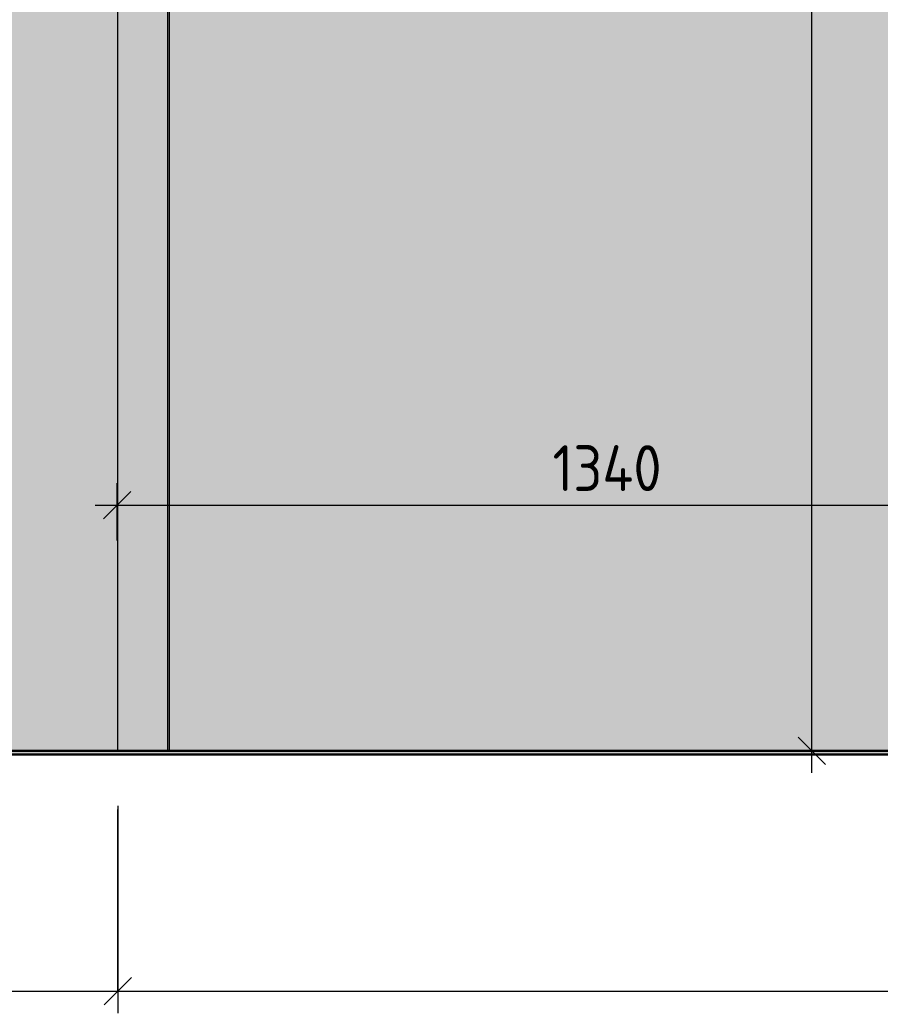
# Model space of a CAD drawing. Header units: millimetres. Extents: x 39486 to 115248, y -1987 to 27400.
# Drawn here: x 100057 to 101229, y 3843 to 5196 of the extents above; entities that cross this region are included whole.
import ezdxf

# ---------------------------------------------------------------- set-up
doc = ezdxf.new("R2010")
doc.units = ezdxf.units.MM
for name, color, linetype, lineweight in [('A-ANNO-DIMS', 7, 'Continuous', 9), ('A-ANNO-DIMS-25', 7, 'Continuous', 9), ('I-WALL', 7, 'Continuous', 9)]:
    doc.layers.add(name, color=color, linetype=linetype, lineweight=lineweight)
for name, color, linetype, lineweight, true_color in [('A-FLOR-1', 7, 'Continuous', 9, 0x787878), ('A-FLOR-FNSH-2', 7, 'Continuous', 30, 0x3c3c3c), ('I-FURN-2', 7, 'Continuous', 9, 0xacacac), ('I-FURN-3', 7, 'Continuous', 9, 0xc0c0c0), ('I-FURN-4', 7, 'Continuous', 9, 0x949494), ('I-FURN-5', 7, 'Continuous', 9, 0x9e9e9e), ('I-FURN-6', 7, 'Continuous', 9, 0x8d8d8d)]:
    doc.layers.add(name, color=color, linetype=linetype, lineweight=lineweight, true_color=true_color)
doc.layers.add('I-FURN-109', color=7, linetype='Continuous', lineweight=9, true_color=0x7f7f7f, transparency=0.7)
doc.styles.add('ISOCPEUR_1', font='isocpeur.ttf', dxfattribs={"width": 0.9, "height": 62.5})
doc.dimstyles.new('ISO-2_5_0_9К_БОЛЬШОЙ_1', dxfattribs={"dimscale": 304.8, "dimtxt": 62.248823, "dimasz": 0.123031, "dimexe": 0.098425, "dimexo": 0.246063, "dimgap": 0, "dimtad": 1, "dimdec": 0, "dimrnd": 10, "dimzin": 0, "dimdsep": 46, "dimtxsty": 'ISOCPEUR_1', "dimblk1": 'OBLIQUE', "dimblk2": 'OBLIQUE', "dimsah": 1, "dimcen": 0.09, "dimdle": 0.098425, "dimazin": 0, "dimtfac": 1, "dimtdec": 4, "dimtix": 1, "dimtmove": 0, "dimatfit": 3, "dimfxl": 1, "dimtvp": 1, "dimtolj": 1, "dimtzin": 0, "dimarcsym": 2})

# ---------------------------------------------------------------- blocks, each defined once
blk = doc.blocks.new('Мат в спортивном зале - Т4-31175596-Развертка 2_19-2')
at = {"layer": 'I-FURN-109'}
for points in [[(-22679, 4200), (-22611, 4200), (-22611, 6600), (-22679, 6600), (-22679, 6539.7)], [(-22609, 4200), (-22609, 6600), (-22611, 6600), (-22611, 4200)], [(-21340, 4200), (-21340, 6600), (-22609, 6600), (-22609, 4200)]]:
    blk.add_hatch(color=256, dxfattribs=at).paths.add_polyline_path(points)
at = {"layer": 'I-FURN-2'}
blk.add_line((-21340, 4200), (-22609, 4200), dxfattribs=at)
at = {"layer": 'I-FURN-4'}
for q in [(-22679, 4200), (-22609, 4200)]:
    blk.add_line((-22611, 4200), q, dxfattribs=at)
at = {"layer": 'I-FURN-5'}
for q in [(-22611, 4200), (-21340, 4200)]:
    blk.add_line((-22609, 4200), q, dxfattribs=at)
at = {"layer": 'I-FURN-6'}
blk.add_line((-22679, 4200), (-22611, 4200), dxfattribs=at)
blk = doc.blocks.new('Мат в спортивном зале - Т7-31175716-Развертка 2_19-2')
at = {"layer": 'I-FURN-2'}
blk.add_line((-22611, 4200), (-22611, 6600), dxfattribs=at)
at = {"layer": 'I-FURN-4'}
blk.add_line((-22611, 4200), (-22611, 6600), dxfattribs=at)
at = {"layer": 'I-FURN-5'}
blk.add_line((-22611, 4200), (-22679, 4200), dxfattribs=at)
at = {"layer": 'I-FURN-6'}
blk.add_line((-22679, 4200), (-22611, 4200), dxfattribs=at)
blk = doc.blocks.new('Мат в спортивном зале - Т6-V79-Развертка 2_19-2')
at = {"layer": 'I-FURN-109'}
blk.add_hatch(color=256, dxfattribs=at).paths.add_polyline_path([(-23321, 4200), (-22679, 4200), (-22679, 6600), (-23321, 6600), (-23321, 4202.9)])
at = {"layer": 'I-FURN-2'}
blk.add_line((-22609, 6600), (-22609, 4200), dxfattribs=at)
at = {"layer": 'I-FURN-3'}
blk.add_line((-22609, 6600), (-22609, 4200), dxfattribs=at)
at = {"layer": 'I-FURN-4'}
blk.add_line((-22679, 4200), (-22611, 4200), dxfattribs=at)
at = {"layer": 'I-FURN-5'}
blk.add_line((-22611, 4200), (-22609, 4200), dxfattribs=at)
blk = doc.blocks.new('DIMBLOCK95-Развертка 2_19-2')
at = {"layer": 'A-ANNO-DIMS-25'}
for p, q in [((99548.4, 4125), (99548.4, 3842.5)), ((99548.4, 3872.5), (99548.4, 4120)), ((100190.4, 4125), (100190.4, 3842.5)), ((100190.4, 3872.5), (100190.4, 4120)), ((99548.4, 3872.5), (100190.4, 3872.5))]:
    blk.add_line(p, q, dxfattribs=at)
at = {"layer": 'A-ANNO-DIMS-25', "lineweight": 20}
for p, q in [((99548.4, 3872.5), (99567.1, 3891.3)), ((100190.4, 3872.5), (100209.1, 3891.3)), ((99548.4, 3872.5), (99529.6, 3853.8)), ((100190.4, 3872.5), (100171.6, 3853.8))]:
    blk.add_line(p, q, dxfattribs=at)
at = {"layer": 'A-ANNO-DIMS-25', "color": 0, "insert": (99807.1, 3954.2), "char_height": 62.5, "width": 149.397, "attachment_point": 1, "line_spacing_factor": 1.149209, "style": 'ISOCPEUR_1'}
blk.add_mtext('640', dxfattribs=at)
blk = doc.blocks.new('_Oblique')
at = {"color": 0, "linetype": 'ByBlock', "lineweight": -2}
blk.add_line((-0.5, -0.5), (0.5, 0.5), dxfattribs=at)
blk = doc.blocks.new('DIMBLOCK96-Развертка 2_19-2')
at = {"layer": 'A-ANNO-DIMS-25'}
for p, q in [((100190.4, 4125), (100190.4, 3842.5)), ((100190.4, 3872.5), (100190.4, 4120)), ((105549.4, 4125), (105549.4, 3842.5)), ((105549.4, 3872.5), (105549.4, 4120)), ((100190.4, 3872.5), (105549.4, 3872.5))]:
    blk.add_line(p, q, dxfattribs=at)
at = {"layer": 'A-ANNO-DIMS-25', "lineweight": 20}
for p, q in [((100190.4, 3872.5), (100209.1, 3891.3)), ((105549.4, 3872.5), (105568.1, 3891.3)), ((100190.4, 3872.5), (100171.6, 3853.8)), ((105549.4, 3872.5), (105530.6, 3853.8))]:
    blk.add_line(p, q, dxfattribs=at)
at = {"layer": 'A-ANNO-DIMS-25', "color": 0, "insert": (102790.9, 3954.2), "char_height": 62.5, "width": 189.619, "attachment_point": 1, "line_spacing_factor": 1.149209, "style": 'ISOCPEUR_1'}
blk.add_mtext('5360', dxfattribs=at)
blk = doc.blocks.new('DIMBLOCK111-Развертка 2_19-2')
at = {"layer": 'A-ANNO-DIMS-25'}
for p, q in [((100189.4, 4486.4), (100189.4, 4564.8)), ((101529.4, 4486.4), (101529.4, 4564.8)), ((100159.4, 4534.8), (101529.4, 4534.8)), ((100189.4, 4534.8), (100189.4, 4486.4)), ((101529.4, 4534.8), (101529.4, 4486.4))]:
    blk.add_line(p, q, dxfattribs=at)
at = {"layer": 'A-ANNO-DIMS-25', "lineweight": 20}
for p, q in [((100189.4, 4534.8), (100208.1, 4553.6)), ((101529.4, 4534.8), (101548.1, 4553.6)), ((100189.4, 4534.8), (100170.6, 4516.1)), ((101529.4, 4534.8), (101510.6, 4516.1))]:
    blk.add_line(p, q, dxfattribs=at)
at = {"layer": 'A-ANNO-DIMS-25', "color": 0, "insert": (100782.8, 4616.5), "char_height": 62.5, "width": 183.873, "attachment_point": 1, "line_spacing_factor": 1.149209, "style": 'ISOCPEUR_1'}
blk.add_mtext('1340', dxfattribs=at)
blk = doc.blocks.new('DIMBLOCK115-Развертка 2_19-2')
at = {"layer": 'A-ANNO-DIMS-25'}
for p, q in [((101136.1, 4170), (101136.1, 6630)), ((101184.6, 6600), (101106.1, 6600)), ((101136.1, 6600), (101184.6, 6600)), ((101184.6, 4200), (101106.1, 4200)), ((101136.1, 4200), (101184.6, 4200))]:
    blk.add_line(p, q, dxfattribs=at)
at = {"layer": 'A-ANNO-DIMS-25', "lineweight": 20}
for p, q in [((101136.1, 6600), (101117.3, 6618.7)), ((101136.1, 6600), (101154.8, 6581.2)), ((101136.1, 4200), (101117.3, 4218.7)), ((101136.1, 4200), (101154.8, 4181.2))]:
    blk.add_line(p, q, dxfattribs=at)
at = {"layer": 'A-ANNO-DIMS-25', "color": 0, "insert": (101054.4, 5318), "char_height": 62.5, "width": 196.802, "attachment_point": 1, "rotation": 90, "line_spacing_factor": 1.149209, "style": 'ISOCPEUR_1'}
blk.add_mtext('2400', dxfattribs=at)

msp = doc.modelspace()

# ---------------------------------------------------------------- hatches: boundary and pattern name
at = {"layer": 'A-FLOR-1'}
msp.add_hatch(color=256, dxfattribs=at).paths.add_polyline_path([(110519.4, 4195), (110969.4, 4195), (110969.4, 4200), (95989.4, 4200), (95989.4, 4195), (110500.9, 4195)])
h = msp.add_hatch(dxfattribs=at)
h.set_pattern_fill('FP_18', color=256, style=0, pattern_type=2)
h.set_pattern_definition([(45, (122869.386, 0), (-18.858538, 18.858538), [26.67, -4.445, 0.889, -4.445]), (45, (122869.386, 18.847), (-18.858538, 18.858538), []), (50, (122869.386, 0), (31.882273, -2.789042), [3.334, -36.671]), (355, (122869.386, 0), (-6.167438, 33.434757), [2.667, -29.337]), (100.451, (122872.043, -0.232), (25.714778, 30.644908), [2.833, -31.166]), (46.184, (122869.386, 8.89), (47.43861, -7.35742), [5.001, -55.007]), (96.636, (122873.34, 8.277), (41.54552, 43.30015), [4.25, -46.749]), (351.184, (122869.386, 8.89), (41.545944, 43.29915), [4, -44.005]), (21, (122873.83, 6.667), (26.53271, -17.896184), [3.334, -36.671]), (326, (122873.83, 6.667), (10.81533, 32.23273), [2.667, -29.337]), (71.451, (122876.042, 5.176), (37.347598, 14.33587), [2.833, -31.166]), (37.5, (122869.386, 0), (0.5409076, 14.797043), [0.8382, -28.143, 0.8382, -28.943, -29.448]), (37.5, (122869.386, 0), (0.5409076, 14.797043), [-58.763, 0.8382, -28.61]), (7.5, (122869.386, 0), (11.693745, 17.531323), [0.8382, -16.142, 0.8382, -27.476, -11.224]), (7.5, (122869.386, 0), (11.693745, 17.531323), [-45.295, 0.8382, -10.385]), (327.5, (122859.474, 0), (23.728552, -1.0023125), [0.8382, -10.274, 0.8382, -33.833, -46.006]), (327.5, (122859.474, 0), (23.728552, -1.0023125), [-45.783, 0.8382, -45.168]), (317.5, (122855.029, 0), (25.922812, 4.449889), [0.8382, -13.608, 0.8382, -22.187, -32.671]), (317.5, (122855.029, 0), (25.922812, 4.449889), [-37.471, 0.8382, -31.833])])
h.paths.add_polyline_path([(104049.4, 4194.6), (110969.7, 4194.6), (110969.7, 4195), (95989.4, 4195), (95989.4, 4194.6), (103938.3, 4194.6)])

# ---------------------------------------------------------------- linework, layer by layer
at = {"layer": 'A-FLOR-FNSH-2'}
for p, q in [((110949.4, 4200), (95989.4, 4200)), ((95989.4, 4195), (110969.7, 4195))]:
    msp.add_line(p, q, dxfattribs=at)
at = {"layer": 'I-WALL'}
msp.add_line((100190.4, 4200), (100190.4, 11800), dxfattribs=at)

# ---------------------------------------------------------------- block references
at = {"layer": 'I-FURN-3'}
for name in ['Мат в спортивном зале - Т6-V79-Развертка 2_19-2', 'Мат в спортивном зале - Т4-31175596-Развертка 2_19-2']:
    msp.add_blockref(name, (122869.4, 0), dxfattribs=at)
at = {"layer": 'I-FURN-4'}
msp.add_blockref('Мат в спортивном зале - Т7-31175716-Развертка 2_19-2', (122869.4, 0), dxfattribs=at)

# ---------------------------------------------------------------- dimensions: what is measured, and where the dimension line sits
at = {"layer": 'A-ANNO-DIMS'}
dim = msp.add_linear_dim(base=(101136.1, 6600), p1=(101109.6, 4200), p2=(101109.6, 6600), angle=90, dimstyle='ISO-2_5_0_9К_БОЛЬШОЙ_1', override={"dimpost": '<>', "dimfxl": 2400}, dxfattribs=at)
dim.commit()
dim.dimension.update_dxf_attribs({"geometry": 'DIMBLOCK115-Развертка 2_19-2', "text_midpoint": (101104.8, 5400)})
for base, p1, p2, override, picture, middle in [((101529.4, 4534.8), (100189.4, 4561.4), (101529.4, 4561.4), {"dimpost": '<>', "dimfxl": 1340.00008}, 'DIMBLOCK111-Развертка 2_19-2', (100859.4, 4566.1)), ((100190.4, 3872.5), (99548.4, 4200), (100190.4, 4200), {"dimpost": '<>', "dimfxl": 642}, 'DIMBLOCK95-Развертка 2_19-2', (99869.4, 3903.8)), ((105549.4, 3872.5), (100190.4, 4200), (105549.4, 4200), {"dimpost": '<>', "dimfxl": 5358.999978}, 'DIMBLOCK96-Развертка 2_19-2', (102869.9, 3903.8))]:
    dim = msp.add_linear_dim(base=base, p1=p1, p2=p2, dimstyle='ISO-2_5_0_9К_БОЛЬШОЙ_1', override=override, dxfattribs=at)
    dim.commit()
    dim.dimension.update_dxf_attribs({"geometry": picture, "text_midpoint": middle})

doc.saveas('drawing.dxf')
